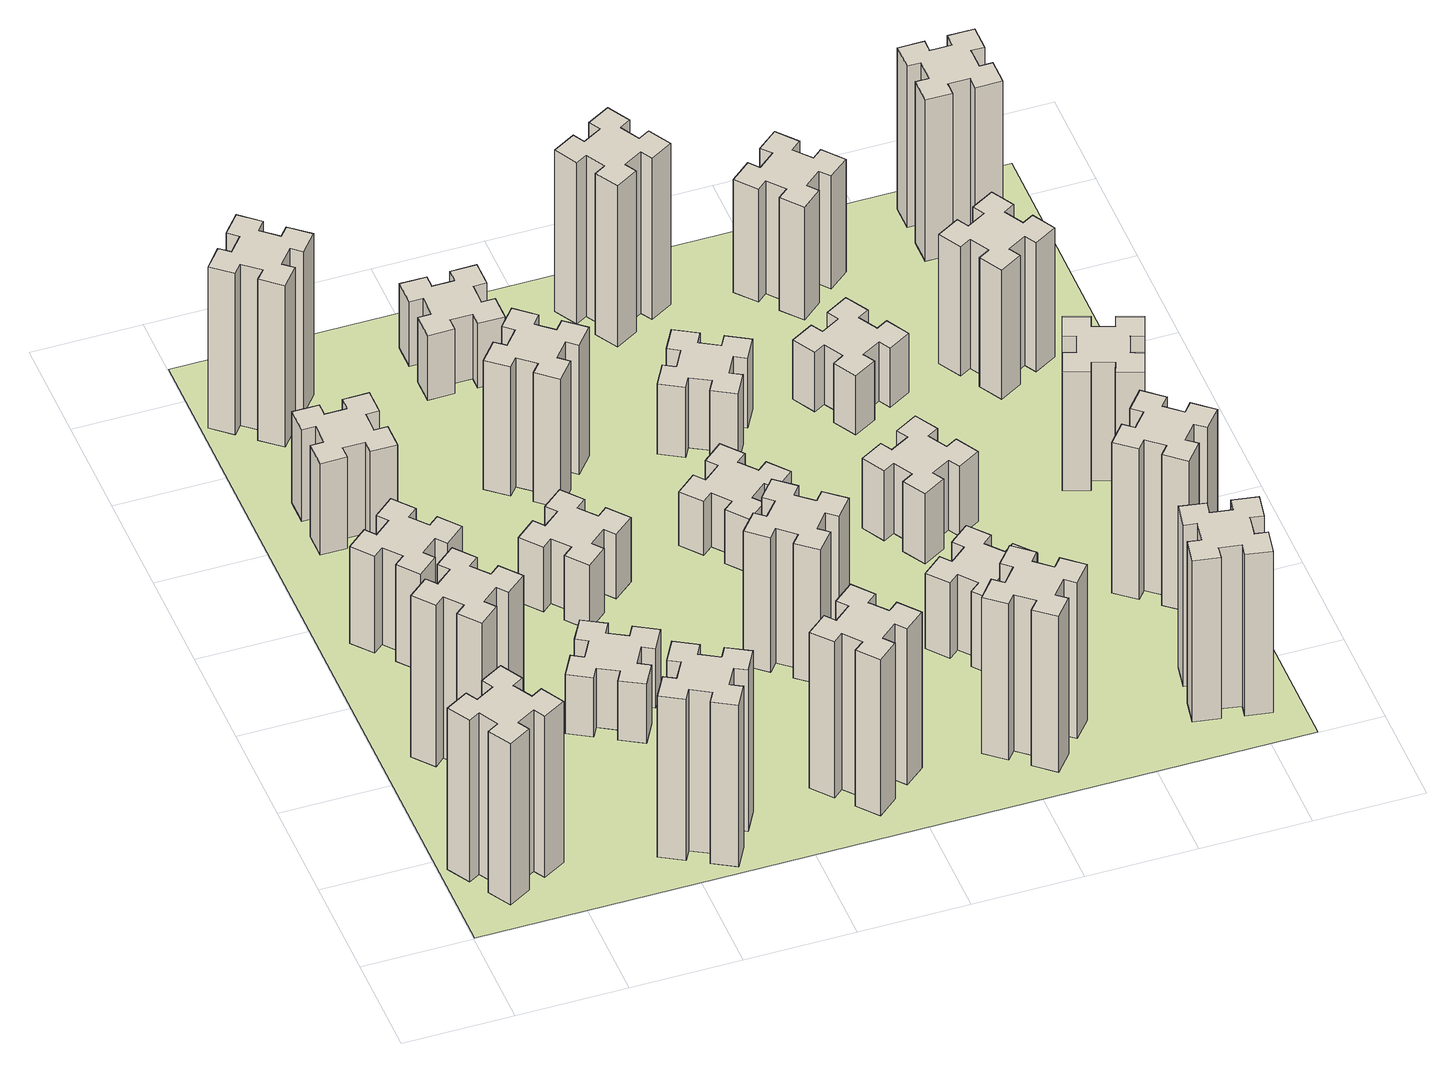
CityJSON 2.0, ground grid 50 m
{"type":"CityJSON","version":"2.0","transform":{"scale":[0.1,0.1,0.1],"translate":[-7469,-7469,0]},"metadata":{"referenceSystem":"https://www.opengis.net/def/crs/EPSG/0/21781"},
"CityObjects":{
"building1":{"type":"Building","attributes":{"class":"1000","function":"1000","usage":"1000","yearOfConstruction":2016,"roofType":"1000","measuredHeight":90,"storeysAboveGround":30,"storeysBelowGround":0},"geometry":[{"type":"Solid","lod":"1","boundaries":[[[[0,1,2,3,4,5,6,7,8,9,10,11,12,13,14,15,16,17,18,19]],[[17,16,20,21]],[[16,15,22,20]],[[15,14,23,22]],[[14,13,24,23]],[[13,12,25,24]],[[12,11,26,25]],[[11,10,27,26]],[[10,9,28,27]],[[9,8,29,28]],[[8,7,30,29]],[[7,6,31,30]],[[6,5,32,31]],[[5,4,33,32]],[[4,3,34,33]],[[3,2,35,34]],[[2,1,36,35]],[[1,0,37,36]],[[0,19,38,37]],[[19,18,39,38]],[[18,17,21,39]],[[24,25,26,27,28,29,30,31,32,33,34,35,36,37,38,39,21,20,22,23]]]]}]},
"building2":{"type":"Building","attributes":{"class":"1000","function":"1000","usage":"1000","yearOfConstruction":2016,"roofType":"1000","measuredHeight":90,"storeysAboveGround":30,"storeysBelowGround":0},"geometry":[{"type":"Solid","lod":"1","boundaries":[[[[40,41,42,43,44,45,46,47,48,49,50,51,52,53,54,55,56,57,58,59]],[[57,56,60,61]],[[56,55,62,60]],[[55,54,63,62]],[[54,53,64,63]],[[53,52,65,64]],[[52,51,66,65]],[[51,50,67,66]],[[50,49,68,67]],[[49,48,69,68]],[[48,47,70,69]],[[47,46,71,70]],[[46,45,72,71]],[[45,44,73,72]],[[44,43,74,73]],[[43,42,75,74]],[[42,41,76,75]],[[41,40,77,76]],[[40,59,78,77]],[[59,58,79,78]],[[58,57,61,79]],[[64,65,66,67,68,69,70,71,72,73,74,75,76,77,78,79,61,60,62,63]]]]}]},
"building3":{"type":"Building","attributes":{"class":"1000","function":"1000","usage":"1000","yearOfConstruction":2016,"roofType":"1000","measuredHeight":54,"storeysAboveGround":30,"storeysBelowGround":0},"geometry":[{"type":"Solid","lod":"1","boundaries":[[[[80,81,82,83,84,85,86,87,88,89,90,91,92,93,94,95,96,97,98,99]],[[97,96,100,101]],[[96,95,102,100]],[[95,94,103,102]],[[94,93,104,103]],[[93,92,105,104]],[[92,91,106,105]],[[91,90,107,106]],[[90,89,108,107]],[[89,88,109,108]],[[88,87,110,109]],[[87,86,111,110]],[[86,85,112,111]],[[85,84,113,112]],[[84,83,114,113]],[[83,82,115,114]],[[82,81,116,115]],[[81,80,117,116]],[[80,99,118,117]],[[99,98,119,118]],[[98,97,101,119]],[[104,105,106,107,108,109,110,111,112,113,114,115,116,117,118,119,101,100,102,103]]]]}]},
"building4":{"type":"Building","attributes":{"class":"1000","function":"1000","usage":"1000","yearOfConstruction":2016,"roofType":"1000","measuredHeight":51,"storeysAboveGround":30,"storeysBelowGround":0},"geometry":[{"type":"Solid","lod":"1","boundaries":[[[[120,121,122,123,124,125,126,127,128,129,130,131,132,133,134,135,136,137,138,139]],[[137,136,140,141]],[[136,135,142,140]],[[135,134,143,142]],[[134,133,144,143]],[[133,132,145,144]],[[132,131,146,145]],[[131,130,147,146]],[[130,129,148,147]],[[129,128,149,148]],[[128,127,150,149]],[[127,126,151,150]],[[126,125,152,151]],[[125,124,153,152]],[[124,123,154,153]],[[123,122,155,154]],[[122,121,156,155]],[[121,120,157,156]],[[120,139,158,157]],[[139,138,159,158]],[[138,137,141,159]],[[144,145,146,147,148,149,150,151,152,153,154,155,156,157,158,159,141,140,142,143]]]]}]},
"building5":{"type":"Building","attributes":{"class":"1000","function":"1000","usage":"1000","yearOfConstruction":2016,"roofType":"1000","measuredHeight":90,"storeysAboveGround":30,"storeysBelowGround":0},"geometry":[{"type":"Solid","lod":"1","boundaries":[[[[160,161,162,163,164,165,166,167,168,169,170,171,172,173,174,175,176,177,178,179]],[[177,176,180,181]],[[176,175,182,180]],[[175,174,183,182]],[[174,173,184,183]],[[173,172,185,184]],[[172,171,186,185]],[[171,170,187,186]],[[170,169,188,187]],[[169,168,189,188]],[[168,167,190,189]],[[167,166,191,190]],[[166,165,192,191]],[[165,164,193,192]],[[164,163,194,193]],[[163,162,195,194]],[[162,161,196,195]],[[161,160,197,196]],[[160,179,198,197]],[[179,178,199,198]],[[178,177,181,199]],[[184,185,186,187,188,189,190,191,192,193,194,195,196,197,198,199,181,180,182,183]]]]}]},
"building6":{"type":"Building","attributes":{"class":"1000","function":"1000","usage":"1000","yearOfConstruction":2016,"roofType":"1000","measuredHeight":90,"storeysAboveGround":30,"storeysBelowGround":0},"geometry":[{"type":"Solid","lod":"1","boundaries":[[[[200,201,202,203,204,205,206,207,208,209,210,211,212,213,214,215,216,217,218,219]],[[217,216,220,221]],[[216,215,222,220]],[[215,214,223,222]],[[214,213,224,223]],[[213,212,225,224]],[[212,211,226,225]],[[211,210,227,226]],[[210,209,228,227]],[[209,208,229,228]],[[208,207,230,229]],[[207,206,231,230]],[[206,205,232,231]],[[205,204,233,232]],[[204,203,234,233]],[[203,202,235,234]],[[202,201,236,235]],[[201,200,237,236]],[[200,219,238,237]],[[219,218,239,238]],[[218,217,221,239]],[[224,225,226,227,228,229,230,231,232,233,234,235,236,237,238,239,221,220,222,223]]]]}]},
"building7":{"type":"Building","attributes":{"class":"1000","function":"1000","usage":"1000","yearOfConstruction":2016,"roofType":"1000","measuredHeight":33,"storeysAboveGround":30,"storeysBelowGround":0},"geometry":[{"type":"Solid","lod":"1","boundaries":[[[[240,241,242,243,244,245,246,247,248,249,250,251,252,253,254,255,256,257,258,259]],[[257,256,260,261]],[[256,255,262,260]],[[255,254,263,262]],[[254,253,264,263]],[[253,252,265,264]],[[252,251,266,265]],[[251,250,267,266]],[[250,249,268,267]],[[249,248,269,268]],[[248,247,270,269]],[[247,246,271,270]],[[246,245,272,271]],[[245,244,273,272]],[[244,243,274,273]],[[243,242,275,274]],[[242,241,276,275]],[[241,240,277,276]],[[240,259,278,277]],[[259,258,279,278]],[[258,257,261,279]],[[264,265,266,267,268,269,270,271,272,273,274,275,276,277,278,279,261,260,262,263]]]]}]},
"building8":{"type":"Building","attributes":{"class":"1000","function":"1000","usage":"1000","yearOfConstruction":2016,"roofType":"1000","measuredHeight":36,"storeysAboveGround":30,"storeysBelowGround":0},"geometry":[{"type":"Solid","lod":"1","boundaries":[[[[280,281,282,283,284,285,286,287,288,289,290,291,292,293,294,295,296,297,298,299]],[[297,296,300,301]],[[296,295,302,300]],[[295,294,303,302]],[[294,293,304,303]],[[293,292,305,304]],[[292,291,306,305]],[[291,290,307,306]],[[290,289,308,307]],[[289,288,309,308]],[[288,287,310,309]],[[287,286,311,310]],[[286,285,312,311]],[[285,284,313,312]],[[284,283,314,313]],[[283,282,315,314]],[[282,281,316,315]],[[281,280,317,316]],[[280,299,318,317]],[[299,298,319,318]],[[298,297,301,319]],[[304,305,306,307,308,309,310,311,312,313,314,315,316,317,318,319,301,300,302,303]]]]}]},
"building9":{"type":"Building","attributes":{"class":"1000","function":"1000","usage":"1000","yearOfConstruction":2016,"roofType":"1000","measuredHeight":87,"storeysAboveGround":30,"storeysBelowGround":0},"geometry":[{"type":"Solid","lod":"1","boundaries":[[[[320,321,322,323,324,325,326,327,328,329,330,331,332,333,334,335,336,337,338,339]],[[337,336,340,341]],[[336,335,342,340]],[[335,334,343,342]],[[334,333,344,343]],[[333,332,345,344]],[[332,331,346,345]],[[331,330,347,346]],[[330,329,348,347]],[[329,328,349,348]],[[328,327,350,349]],[[327,326,351,350]],[[326,325,352,351]],[[325,324,353,352]],[[324,323,354,353]],[[323,322,355,354]],[[322,321,356,355]],[[321,320,357,356]],[[320,339,358,357]],[[339,338,359,358]],[[338,337,341,359]],[[344,345,346,347,348,349,350,351,352,353,354,355,356,357,358,359,341,340,342,343]]]]}]},
"building10":{"type":"Building","attributes":{"class":"1000","function":"1000","usage":"1000","yearOfConstruction":2016,"roofType":"1000","measuredHeight":72,"storeysAboveGround":30,"storeysBelowGround":0},"geometry":[{"type":"Solid","lod":"1","boundaries":[[[[360,361,362,363,364,365,366,367,368,369,370,371,372,373,374,375,376,377,378,379]],[[377,376,380,381]],[[376,375,382,380]],[[375,374,383,382]],[[374,373,384,383]],[[373,372,385,384]],[[372,371,386,385]],[[371,370,387,386]],[[370,369,388,387]],[[369,368,389,388]],[[368,367,390,389]],[[367,366,391,390]],[[366,365,392,391]],[[365,364,393,392]],[[364,363,394,393]],[[363,362,395,394]],[[362,361,396,395]],[[361,360,397,396]],[[360,379,398,397]],[[379,378,399,398]],[[378,377,381,399]],[[384,385,386,387,388,389,390,391,392,393,394,395,396,397,398,399,381,380,382,383]]]]}]},
"building11":{"type":"Building","attributes":{"class":"1000","function":"1000","usage":"1000","yearOfConstruction":2016,"roofType":"1000","measuredHeight":36,"storeysAboveGround":30,"storeysBelowGround":0},"geometry":[{"type":"Solid","lod":"1","boundaries":[[[[400,401,402,403,404,405,406,407,408,409,410,411,412,413,414,415,416,417,418,419]],[[417,416,420,421]],[[416,415,422,420]],[[415,414,423,422]],[[414,413,424,423]],[[413,412,425,424]],[[412,411,426,425]],[[411,410,427,426]],[[410,409,428,427]],[[409,408,429,428]],[[408,407,430,429]],[[407,406,431,430]],[[406,405,432,431]],[[405,404,433,432]],[[404,403,434,433]],[[403,402,435,434]],[[402,401,436,435]],[[401,400,437,436]],[[400,419,438,437]],[[419,418,439,438]],[[418,417,421,439]],[[424,425,426,427,428,429,430,431,432,433,434,435,436,437,438,439,421,420,422,423]]]]}]},
"building12":{"type":"Building","attributes":{"class":"1000","function":"1000","usage":"1000","yearOfConstruction":2016,"roofType":"1000","measuredHeight":75,"storeysAboveGround":30,"storeysBelowGround":0},"geometry":[{"type":"Solid","lod":"1","boundaries":[[[[440,441,442,443,444,445,446,447,448,449,450,451,452,453,454,455,456,457,458,459]],[[457,456,460,461]],[[456,455,462,460]],[[455,454,463,462]],[[454,453,464,463]],[[453,452,465,464]],[[452,451,466,465]],[[451,450,467,466]],[[450,449,468,467]],[[449,448,469,468]],[[448,447,470,469]],[[447,446,471,470]],[[446,445,472,471]],[[445,444,473,472]],[[444,443,474,473]],[[443,442,475,474]],[[442,441,476,475]],[[441,440,477,476]],[[440,459,478,477]],[[459,458,479,478]],[[458,457,461,479]],[[464,465,466,467,468,469,470,471,472,473,474,475,476,477,478,479,461,460,462,463]]]]}]},
"building13":{"type":"Building","attributes":{"class":"1000","function":"1000","usage":"1000","yearOfConstruction":2016,"roofType":"1000","measuredHeight":30,"storeysAboveGround":30,"storeysBelowGround":0},"geometry":[{"type":"Solid","lod":"1","boundaries":[[[[480,481,482,483,484,485,486,487,488,489,490,491,492,493,494,495,496,497,498,499]],[[497,496,500,501]],[[496,495,502,500]],[[495,494,503,502]],[[494,493,504,503]],[[493,492,505,504]],[[492,491,506,505]],[[491,490,507,506]],[[490,489,508,507]],[[489,488,509,508]],[[488,487,510,509]],[[487,486,511,510]],[[486,485,512,511]],[[485,484,513,512]],[[484,483,514,513]],[[483,482,515,514]],[[482,481,516,515]],[[481,480,517,516]],[[480,499,518,517]],[[499,498,519,518]],[[498,497,501,519]],[[504,505,506,507,508,509,510,511,512,513,514,515,516,517,518,519,501,500,502,503]]]]}]},
"building14":{"type":"Building","attributes":{"class":"1000","function":"1000","usage":"1000","yearOfConstruction":2016,"roofType":"1000","measuredHeight":87,"storeysAboveGround":30,"storeysBelowGround":0},"geometry":[{"type":"Solid","lod":"1","boundaries":[[[[520,521,522,523,524,525,526,527,528,529,530,531,532,533,534,535,536,537,538,539]],[[537,536,540,541]],[[536,535,542,540]],[[535,534,543,542]],[[534,533,544,543]],[[533,532,545,544]],[[532,531,546,545]],[[531,530,547,546]],[[530,529,548,547]],[[529,528,549,548]],[[528,527,550,549]],[[527,526,551,550]],[[526,525,552,551]],[[525,524,553,552]],[[524,523,554,553]],[[523,522,555,554]],[[522,521,556,555]],[[521,520,557,556]],[[520,539,558,557]],[[539,538,559,558]],[[538,537,541,559]],[[544,545,546,547,548,549,550,551,552,553,554,555,556,557,558,559,541,540,542,543]]]]}]},
"building15":{"type":"Building","attributes":{"class":"1000","function":"1000","usage":"1000","yearOfConstruction":2016,"roofType":"1000","measuredHeight":39,"storeysAboveGround":30,"storeysBelowGround":0},"geometry":[{"type":"Solid","lod":"1","boundaries":[[[[560,561,562,563,564,565,566,567,568,569,570,571,572,573,574,575,576,577,578,579]],[[577,576,580,581]],[[576,575,582,580]],[[575,574,583,582]],[[574,573,584,583]],[[573,572,585,584]],[[572,571,586,585]],[[571,570,587,586]],[[570,569,588,587]],[[569,568,589,588]],[[568,567,590,589]],[[567,566,591,590]],[[566,565,592,591]],[[565,564,593,592]],[[564,563,594,593]],[[563,562,595,594]],[[562,561,596,595]],[[561,560,597,596]],[[560,579,598,597]],[[579,578,599,598]],[[578,577,581,599]],[[584,585,586,587,588,589,590,591,592,593,594,595,596,597,598,599,581,580,582,583]]]]}]},
"building16":{"type":"Building","attributes":{"class":"1000","function":"1000","usage":"1000","yearOfConstruction":2016,"roofType":"1000","measuredHeight":90,"storeysAboveGround":30,"storeysBelowGround":0},"geometry":[{"type":"Solid","lod":"1","boundaries":[[[[600,601,602,603,604,605,606,607,608,609,610,611,612,613,614,615,616,617,618,619]],[[617,616,620,621]],[[616,615,622,620]],[[615,614,623,622]],[[614,613,624,623]],[[613,612,625,624]],[[612,611,626,625]],[[611,610,627,626]],[[610,609,628,627]],[[609,608,629,628]],[[608,607,630,629]],[[607,606,631,630]],[[606,605,632,631]],[[605,604,633,632]],[[604,603,634,633]],[[603,602,635,634]],[[602,601,636,635]],[[601,600,637,636]],[[600,619,638,637]],[[619,618,639,638]],[[618,617,621,639]],[[624,625,626,627,628,629,630,631,632,633,634,635,636,637,638,639,621,620,622,623]]]]}]},
"building17":{"type":"Building","attributes":{"class":"1000","function":"1000","usage":"1000","yearOfConstruction":2016,"roofType":"1000","measuredHeight":42,"storeysAboveGround":30,"storeysBelowGround":0},"geometry":[{"type":"Solid","lod":"1","boundaries":[[[[640,641,642,643,644,645,646,647,648,649,650,651,652,653,654,655,656,657,658,659]],[[657,656,660,661]],[[656,655,662,660]],[[655,654,663,662]],[[654,653,664,663]],[[653,652,665,664]],[[652,651,666,665]],[[651,650,667,666]],[[650,649,668,667]],[[649,648,669,668]],[[648,647,670,669]],[[647,646,671,670]],[[646,645,672,671]],[[645,644,673,672]],[[644,643,674,673]],[[643,642,675,674]],[[642,641,676,675]],[[641,640,677,676]],[[640,659,678,677]],[[659,658,679,678]],[[658,657,661,679]],[[664,665,666,667,668,669,670,671,672,673,674,675,676,677,678,679,661,660,662,663]]]]}]},
"building18":{"type":"Building","attributes":{"class":"1000","function":"1000","usage":"1000","yearOfConstruction":2016,"roofType":"1000","measuredHeight":39,"storeysAboveGround":30,"storeysBelowGround":0},"geometry":[{"type":"Solid","lod":"1","boundaries":[[[[680,681,682,683,684,685,686,687,688,689,690,691,692,693,694,695,696,697,698,699]],[[697,696,700,701]],[[696,695,702,700]],[[695,694,703,702]],[[694,693,704,703]],[[693,692,705,704]],[[692,691,706,705]],[[691,690,707,706]],[[690,689,708,707]],[[689,688,709,708]],[[688,687,710,709]],[[687,686,711,710]],[[686,685,712,711]],[[685,684,713,712]],[[684,683,714,713]],[[683,682,715,714]],[[682,681,716,715]],[[681,680,717,716]],[[680,699,718,717]],[[699,698,719,718]],[[698,697,701,719]],[[704,705,706,707,708,709,710,711,712,713,714,715,716,717,718,719,701,700,702,703]]]]}]},
"building19":{"type":"Building","attributes":{"class":"1000","function":"1000","usage":"1000","yearOfConstruction":2016,"roofType":"1000","measuredHeight":33,"storeysAboveGround":30,"storeysBelowGround":0},"geometry":[{"type":"Solid","lod":"1","boundaries":[[[[720,721,722,723,724,725,726,727,728,729,730,731,732,733,734,735,736,737,738,739]],[[737,736,740,741]],[[736,735,742,740]],[[735,734,743,742]],[[734,733,744,743]],[[733,732,745,744]],[[732,731,746,745]],[[731,730,747,746]],[[730,729,748,747]],[[729,728,749,748]],[[728,727,750,749]],[[727,726,751,750]],[[726,725,752,751]],[[725,724,753,752]],[[724,723,754,753]],[[723,722,755,754]],[[722,721,756,755]],[[721,720,757,756]],[[720,739,758,757]],[[739,738,759,758]],[[738,737,741,759]],[[744,745,746,747,748,749,750,751,752,753,754,755,756,757,758,759,741,740,742,743]]]]}]},
"building20":{"type":"Building","attributes":{"class":"1000","function":"1000","usage":"1000","yearOfConstruction":2016,"roofType":"1000","measuredHeight":90,"storeysAboveGround":30,"storeysBelowGround":0},"geometry":[{"type":"Solid","lod":"1","boundaries":[[[[760,761,762,763,764,765,766,767,768,769,770,771,772,773,774,775,776,777,778,779]],[[777,776,780,781]],[[776,775,782,780]],[[775,774,783,782]],[[774,773,784,783]],[[773,772,785,784]],[[772,771,786,785]],[[771,770,787,786]],[[770,769,788,787]],[[769,768,789,788]],[[768,767,790,789]],[[767,766,791,790]],[[766,765,792,791]],[[765,764,793,792]],[[764,763,794,793]],[[763,762,795,794]],[[762,761,796,795]],[[761,760,797,796]],[[760,779,798,797]],[[779,778,799,798]],[[778,777,781,799]],[[784,785,786,787,788,789,790,791,792,793,794,795,796,797,798,799,781,780,782,783]]]]}]},
"building21":{"type":"Building","attributes":{"class":"1000","function":"1000","usage":"1000","yearOfConstruction":2016,"roofType":"1000","measuredHeight":63,"storeysAboveGround":30,"storeysBelowGround":0},"geometry":[{"type":"Solid","lod":"1","boundaries":[[[[800,801,802,803,804,805,806,807,808,809,810,811,812,813,814,815,816,817,818,819]],[[817,816,820,821]],[[816,815,822,820]],[[815,814,823,822]],[[814,813,824,823]],[[813,812,825,824]],[[812,811,826,825]],[[811,810,827,826]],[[810,809,828,827]],[[809,808,829,828]],[[808,807,830,829]],[[807,806,831,830]],[[806,805,832,831]],[[805,804,833,832]],[[804,803,834,833]],[[803,802,835,834]],[[802,801,836,835]],[[801,800,837,836]],[[800,819,838,837]],[[819,818,839,838]],[[818,817,821,839]],[[824,825,826,827,828,829,830,831,832,833,834,835,836,837,838,839,821,820,822,823]]]]}]},
"building22":{"type":"Building","attributes":{"class":"1000","function":"1000","usage":"1000","yearOfConstruction":2016,"roofType":"1000","measuredHeight":84,"storeysAboveGround":30,"storeysBelowGround":0},"geometry":[{"type":"Solid","lod":"1","boundaries":[[[[840,841,842,843,844,845,846,847,848,849,850,851,852,853,854,855,856,857,858,859]],[[857,856,860,861]],[[856,855,862,860]],[[855,854,863,862]],[[854,853,864,863]],[[853,852,865,864]],[[852,851,866,865]],[[851,850,867,866]],[[850,849,868,867]],[[849,848,869,868]],[[848,847,870,869]],[[847,846,871,870]],[[846,845,872,871]],[[845,844,873,872]],[[844,843,874,873]],[[843,842,875,874]],[[842,841,876,875]],[[841,840,877,876]],[[840,859,878,877]],[[859,858,879,878]],[[858,857,861,879]],[[864,865,866,867,868,869,870,871,872,873,874,875,876,877,878,879,861,860,862,863]]]]}]},
"building23":{"type":"Building","attributes":{"class":"1000","function":"1000","usage":"1000","yearOfConstruction":2016,"roofType":"1000","measuredHeight":66,"storeysAboveGround":30,"storeysBelowGround":0},"geometry":[{"type":"Solid","lod":"1","boundaries":[[[[880,881,882,883,884,885,886,887,888,889,890,891,892,893,894,895,896,897,898,899]],[[897,896,900,901]],[[896,895,902,900]],[[895,894,903,902]],[[894,893,904,903]],[[893,892,905,904]],[[892,891,906,905]],[[891,890,907,906]],[[890,889,908,907]],[[889,888,909,908]],[[888,887,910,909]],[[887,886,911,910]],[[886,885,912,911]],[[885,884,913,912]],[[884,883,914,913]],[[883,882,915,914]],[[882,881,916,915]],[[881,880,917,916]],[[880,899,918,917]],[[899,898,919,918]],[[898,897,901,919]],[[904,905,906,907,908,909,910,911,912,913,914,915,916,917,918,919,901,900,902,903]]]]}]},
"building24":{"type":"Building","attributes":{"class":"1000","function":"1000","usage":"1000","yearOfConstruction":2016,"roofType":"1000","measuredHeight":72,"storeysAboveGround":30,"storeysBelowGround":0},"geometry":[{"type":"Solid","lod":"1","boundaries":[[[[920,921,922,923,924,925,926,927,928,929,930,931,932,933,934,935,936,937,938,939]],[[937,936,940,941]],[[936,935,942,940]],[[935,934,943,942]],[[934,933,944,943]],[[933,932,945,944]],[[932,931,946,945]],[[931,930,947,946]],[[930,929,948,947]],[[929,928,949,948]],[[928,927,950,949]],[[927,926,951,950]],[[926,925,952,951]],[[925,924,953,952]],[[924,923,954,953]],[[923,922,955,954]],[[922,921,956,955]],[[921,920,957,956]],[[920,939,958,957]],[[939,938,959,958]],[[938,937,941,959]],[[944,945,946,947,948,949,950,951,952,953,954,955,956,957,958,959,941,940,942,943]]]]}]},
"building25":{"type":"Building","attributes":{"class":"1000","function":"1000","usage":"1000","yearOfConstruction":2016,"roofType":"1000","measuredHeight":90,"storeysAboveGround":30,"storeysBelowGround":0},"geometry":[{"type":"Solid","lod":"1","boundaries":[[[[960,961,962,963,964,965,966,967,968,969,970,971,972,973,974,975,976,977,978,979]],[[977,976,980,981]],[[976,975,982,980]],[[975,974,983,982]],[[974,973,984,983]],[[973,972,985,984]],[[972,971,986,985]],[[971,970,987,986]],[[970,969,988,987]],[[969,968,989,988]],[[968,967,990,989]],[[967,966,991,990]],[[966,965,992,991]],[[965,964,993,992]],[[964,963,994,993]],[[963,962,995,994]],[[962,961,996,995]],[[961,960,997,996]],[[960,979,998,997]],[[979,978,999,998]],[[978,977,981,999]],[[984,985,986,987,988,989,990,991,992,993,994,995,996,997,998,999,981,980,982,983]]]]}]},
"landuse1":{"type":"LandUse","attributes":{"name":"plot1","function":"1010"},"geometry":[{"type":"MultiSurface","lod":"1","boundaries":[[[1000,1001,1002,1003]]]}]}
},
"vertices":[
[287,255,0],[374,305,0],[404,253,0],[508,313,0],[448,417,0],[396,387,0],[346,474,0],[398,504,0],[338,608,0],[234,548,0],[264,496,0],[177,446,0],[147,498,0],[43,438,0],[103,334,0],[155,364,0],[205,277,0],[153,247,0],[213,143,0],[317,203,0],[205,277,900],[153,247,900],[155,364,900],[103,334,900],[43,438,900],[147,498,900],[177,446,900],[264,496,900],[234,548,900],[338,608,900],[398,504,900],[346,474,900],[396,387,900],[448,417,900],[508,313,900],[404,253,900],[374,305,900],[287,255,900],[317,203,900],[213,143,900],
[492,1148,0],[427,1224,0],[473,1263,0],[396,1355,0],[304,1278,0],[343,1232,0],[266,1167,0],[228,1213,0],[136,1136,0],[213,1044,0],[259,1083,0],[323,1006,0],[277,968,0],[354,876,0],[446,953,0],[408,999,0],[484,1063,0],[523,1017,0],[615,1094,0],[538,1186,0],[484,1063,900],[523,1017,900],[408,999,900],[446,953,900],[354,876,900],[277,968,900],[323,1006,900],[259,1083,900],[213,1044,900],[136,1136,900],[228,1213,900],[266,1167,900],[343,1232,900],[304,1278,900],[396,1355,900],[473,1263,900],[427,1224,900],[492,1148,900],[538,1186,900],[615,1094,900],
[492,1888,0],[427,1964,0],[473,2003,0],[396,2095,0],[304,2018,0],[343,1972,0],[266,1907,0],[228,1953,0],[136,1876,0],[213,1784,0],[259,1823,0],[323,1746,0],[277,1708,0],[354,1616,0],[446,1693,0],[408,1739,0],[484,1803,0],[523,1757,0],[615,1834,0],[538,1926,0],[484,1803,540],[523,1757,540],[408,1739,540],[446,1693,540],[354,1616,540],[277,1708,540],[323,1746,540],[259,1823,540],[213,1784,540],[136,1876,540],[228,1953,540],[266,1907,540],[343,1972,540],[304,2018,540],[396,2095,540],[473,2003,540],[427,1964,540],[492,1888,540],[538,1926,540],[615,1834,540],
[485,2545,0],[485,2645,0],[545,2645,0],[545,2765,0],[425,2765,0],[425,2705,0],[325,2705,0],[325,2765,0],[205,2765,0],[205,2645,0],[265,2645,0],[265,2545,0],[205,2545,0],[205,2425,0],[325,2425,0],[325,2485,0],[425,2485,0],[425,2425,0],[545,2425,0],[545,2545,0],[425,2485,510],[425,2425,510],[325,2485,510],[325,2425,510],[205,2425,510],[205,2545,510],[265,2545,510],[265,2645,510],[205,2645,510],[205,2765,510],[325,2765,510],[325,2705,510],[425,2705,510],[425,2765,510],[545,2765,510],[545,2645,510],[485,2645,510],[485,2545,510],[545,2545,510],[545,2425,510],
[1214,346,0],[1127,396,0],[1157,448,0],[1053,508,0],[993,404,0],[1045,374,0],[995,287,0],[943,317,0],[883,213,0],[987,153,0],[1017,205,0],[1104,155,0],[1074,103,0],[1178,43,0],[1238,147,0],[1186,177,0],[1236,264,0],[1288,234,0],[1348,338,0],[1244,398,0],[1236,264,900],[1288,234,900],[1186,177,900],[1238,147,900],[1178,43,900],[1074,103,900],[1104,155,900],[1017,205,900],[987,153,900],[883,213,900],[943,317,900],[995,287,900],[1045,374,900],[993,404,900],[1053,508,900],[1157,448,900],[1127,396,900],[1214,346,900],[1244,398,900],[1348,338,900],
[384,3387,0],[308,3452,0],[346,3498,0],[254,3575,0],[177,3483,0],[223,3444,0],[159,3368,0],[113,3406,0],[36,3314,0],[128,3237,0],[166,3283,0],[243,3219,0],[204,3173,0],[296,3096,0],[373,3188,0],[327,3226,0],[392,3303,0],[438,3264,0],[515,3356,0],[423,3433,0],[392,3303,900],[438,3264,900],[327,3226,900],[373,3188,900],[296,3096,900],[204,3173,900],[243,3219,900],[166,3283,900],[128,3237,900],[36,3314,900],[113,3406,900],[159,3368,900],[223,3444,900],[177,3483,900],[254,3575,900],[346,3498,900],[308,3452,900],[384,3387,900],[423,3433,900],[515,3356,900],
[1086,1017,0],[1136,1104,0],[1188,1074,0],[1248,1178,0],[1144,1238,0],[1114,1186,0],[1027,1236,0],[1057,1288,0],[953,1348,0],[893,1244,0],[945,1214,0],[895,1127,0],[843,1157,0],[783,1053,0],[887,993,0],[917,1045,0],[1004,995,0],[974,943,0],[1078,883,0],[1138,987,0],[1004,995,330],[974,943,330],[917,1045,330],[887,993,330],[783,1053,330],[843,1157,330],[895,1127,330],[945,1214,330],[893,1244,330],[953,1348,330],[1057,1288,330],[1027,1236,330],[1114,1186,330],[1144,1238,330],[1248,1178,330],[1188,1074,330],[1136,1104,330],[1086,1017,330],[1138,987,330],[1078,883,330],
[1083,1972,0],[1006,1907,0],[968,1953,0],[876,1876,0],[953,1784,0],[999,1823,0],[1063,1746,0],[1017,1708,0],[1094,1616,0],[1186,1693,0],[1148,1739,0],[1224,1803,0],[1263,1757,0],[1355,1834,0],[1278,1926,0],[1232,1888,0],[1167,1964,0],[1213,2003,0],[1136,2095,0],[1044,2018,0],[1167,1964,360],[1213,2003,360],[1232,1888,360],[1278,1926,360],[1355,1834,360],[1263,1757,360],[1224,1803,360],[1148,1739,360],[1186,1693,360],[1094,1616,360],[1017,1708,360],[1063,1746,360],[999,1823,360],[953,1784,360],[876,1876,360],[968,1953,360],[1006,1907,360],[1083,1972,360],[1044,2018,360],[1136,2095,360],
[1739,343,0],[1803,266,0],[1757,228,0],[1834,136,0],[1926,213,0],[1888,259,0],[1964,323,0],[2003,277,0],[2095,354,0],[2018,446,0],[1972,408,0],[1907,484,0],[1953,523,0],[1876,615,0],[1784,538,0],[1823,492,0],[1746,427,0],[1708,473,0],[1616,396,0],[1693,304,0],[1746,427,870],[1708,473,870],[1823,492,870],[1784,538,870],[1876,615,870],[1953,523,870],[1907,484,870],[1972,408,870],[2018,446,870],[2095,354,870],[2003,277,870],[1964,323,870],[1888,259,870],[1926,213,870],[1834,136,870],[1757,228,870],[1803,266,870],[1739,343,870],[1693,304,870],[1616,396,870],
[1267,2486,0],[1332,2563,0],[1378,2524,0],[1455,2616,0],[1363,2693,0],[1324,2647,0],[1248,2712,0],[1286,2758,0],[1194,2835,0],[1117,2743,0],[1163,2704,0],[1099,2628,0],[1053,2666,0],[976,2574,0],[1068,2497,0],[1106,2543,0],[1183,2479,0],[1144,2433,0],[1236,2356,0],[1313,2448,0],[1183,2479,720],[1144,2433,720],[1106,2543,720],[1068,2497,720],[976,2574,720],[1053,2666,720],[1099,2628,720],[1163,2704,720],[1117,2743,720],[1194,2835,720],[1286,2758,720],[1248,2712,720],[1324,2647,720],[1363,2693,720],[1455,2616,720],[1378,2524,720],[1332,2563,720],[1267,2486,720],[1313,2448,720],[1236,2356,720],
[1065,3225,0],[1165,3225,0],[1165,3165,0],[1285,3165,0],[1285,3285,0],[1225,3285,0],[1225,3385,0],[1285,3385,0],[1285,3505,0],[1165,3505,0],[1165,3445,0],[1065,3445,0],[1065,3505,0],[945,3505,0],[945,3385,0],[1005,3385,0],[1005,3285,0],[945,3285,0],[945,3165,0],[1065,3165,0],[1005,3285,360],[945,3285,360],[1005,3385,360],[945,3385,360],[945,3505,360],[1065,3505,360],[1065,3445,360],[1165,3445,360],[1165,3505,360],[1285,3505,360],[1285,3385,360],[1225,3385,360],[1225,3285,360],[1285,3285,360],[1285,3165,360],[1165,3165,360],[1165,3225,360],[1065,3225,360],[1065,3165,360],[945,3165,360],
[1803,1324,0],[1739,1248,0],[1693,1286,0],[1616,1194,0],[1708,1117,0],[1746,1163,0],[1823,1099,0],[1784,1053,0],[1876,976,0],[1953,1068,0],[1907,1106,0],[1972,1183,0],[2018,1144,0],[2095,1236,0],[2003,1313,0],[1964,1267,0],[1888,1332,0],[1926,1378,0],[1834,1455,0],[1757,1363,0],[1888,1332,750],[1926,1378,750],[1964,1267,750],[2003,1313,750],[2095,1236,750],[2018,1144,750],[1972,1183,750],[1907,1106,750],[1953,1068,750],[1876,976,750],[1784,1053,750],[1823,1099,750],[1746,1163,750],[1708,1117,750],[1616,1194,750],[1693,1286,750],[1739,1248,750],[1803,1324,750],[1757,1363,750],[1834,1455,750],
[1972,1988,0],[1907,2064,0],[1953,2103,0],[1876,2195,0],[1784,2118,0],[1823,2072,0],[1746,2007,0],[1708,2053,0],[1616,1976,0],[1693,1884,0],[1739,1923,0],[1803,1846,0],[1757,1808,0],[1834,1716,0],[1926,1793,0],[1888,1839,0],[1964,1903,0],[2003,1857,0],[2095,1934,0],[2018,2026,0],[1964,1903,300],[2003,1857,300],[1888,1839,300],[1926,1793,300],[1834,1716,300],[1757,1808,300],[1803,1846,300],[1739,1923,300],[1693,1884,300],[1616,1976,300],[1708,2053,300],[1746,2007,300],[1823,2072,300],[1784,2118,300],[1876,2195,300],[1953,2103,300],[1907,2064,300],[1972,1988,300],[2018,2026,300],[2095,1934,300],
[2486,323,0],[2563,259,0],[2524,213,0],[2616,136,0],[2693,228,0],[2647,266,0],[2712,343,0],[2758,304,0],[2835,396,0],[2743,473,0],[2704,427,0],[2628,492,0],[2666,538,0],[2574,615,0],[2497,523,0],[2543,484,0],[2479,408,0],[2433,446,0],[2356,354,0],[2448,277,0],[2479,408,870],[2433,446,870],[2543,484,870],[2497,523,870],[2574,615,870],[2666,538,870],[2628,492,870],[2704,427,870],[2743,473,870],[2835,396,870],[2758,304,870],[2712,343,870],[2647,266,870],[2693,228,870],[2616,136,870],[2524,213,870],[2563,259,870],[2486,323,870],[2448,277,870],[2356,354,870],
[2026,2497,0],[2076,2584,0],[2128,2554,0],[2188,2658,0],[2084,2718,0],[2054,2666,0],[1967,2716,0],[1997,2768,0],[1893,2828,0],[1833,2724,0],[1885,2694,0],[1835,2607,0],[1783,2637,0],[1723,2533,0],[1827,2473,0],[1857,2525,0],[1944,2475,0],[1914,2423,0],[2018,2363,0],[2078,2467,0],[1944,2475,390],[1914,2423,390],[1857,2525,390],[1827,2473,390],[1723,2533,390],[1783,2637,390],[1835,2607,390],[1885,2694,390],[1833,2724,390],[1893,2828,390],[1997,2768,390],[1967,2716,390],[2054,2666,390],[2084,2718,390],[2188,2658,390],[2128,2554,390],[2076,2584,390],[2026,2497,390],[2078,2467,390],[2018,2363,390],
[1844,3556,0],[1757,3506,0],[1727,3558,0],[1623,3498,0],[1683,3394,0],[1735,3424,0],[1785,3337,0],[1733,3307,0],[1793,3203,0],[1897,3263,0],[1867,3315,0],[1954,3365,0],[1984,3313,0],[2088,3373,0],[2028,3477,0],[1976,3447,0],[1926,3534,0],[1978,3564,0],[1918,3668,0],[1814,3608,0],[1926,3534,900],[1978,3564,900],[1976,3447,900],[2028,3477,900],[2088,3373,900],[1984,3313,900],[1954,3365,900],[1867,3315,900],[1897,3263,900],[1793,3203,900],[1733,3307,900],[1785,3337,900],[1735,3424,900],[1683,3394,900],[1623,3498,900],[1727,3558,900],[1757,3506,900],[1844,3556,900],[1814,3608,900],[1918,3668,900],
[2563,1132,0],[2486,1067,0],[2448,1113,0],[2356,1036,0],[2433,944,0],[2479,983,0],[2543,906,0],[2497,868,0],[2574,776,0],[2666,853,0],[2628,899,0],[2704,963,0],[2743,917,0],[2835,994,0],[2758,1086,0],[2712,1048,0],[2647,1124,0],[2693,1163,0],[2616,1255,0],[2524,1178,0],[2647,1124,420],[2693,1163,420],[2712,1048,420],[2758,1086,420],[2835,994,420],[2743,917,420],[2704,963,420],[2628,899,420],[2666,853,420],[2574,776,420],[2497,868,420],[2543,906,420],[2479,983,420],[2433,944,420],[2356,1036,420],[2448,1113,420],[2486,1067,420],[2563,1132,420],[2524,1178,420],[2616,1255,420],
[2475,1744,0],[2525,1657,0],[2473,1627,0],[2533,1523,0],[2637,1583,0],[2607,1635,0],[2694,1685,0],[2724,1633,0],[2828,1693,0],[2768,1797,0],[2716,1767,0],[2666,1854,0],[2718,1884,0],[2658,1988,0],[2554,1928,0],[2584,1876,0],[2497,1826,0],[2467,1878,0],[2363,1818,0],[2423,1714,0],[2497,1826,390],[2467,1878,390],[2584,1876,390],[2554,1928,390],[2658,1988,390],[2718,1884,390],[2666,1854,390],[2716,1767,390],[2768,1797,390],[2828,1693,390],[2724,1633,390],[2694,1685,390],[2607,1635,390],[2637,1583,390],[2533,1523,390],[2473,1627,390],[2525,1657,390],[2475,1744,390],[2423,1714,390],[2363,1818,390],
[2607,2475,0],[2694,2525,0],[2724,2473,0],[2828,2533,0],[2768,2637,0],[2716,2607,0],[2666,2694,0],[2718,2724,0],[2658,2828,0],[2554,2768,0],[2584,2716,0],[2497,2666,0],[2467,2718,0],[2363,2658,0],[2423,2554,0],[2475,2584,0],[2525,2497,0],[2473,2467,0],[2533,2363,0],[2637,2423,0],[2525,2497,330],[2473,2467,330],[2475,2584,330],[2423,2554,330],[2363,2658,330],[2467,2718,330],[2497,2666,330],[2584,2716,330],[2554,2768,330],[2658,2828,330],[2718,2724,330],[2666,2694,330],[2716,2607,330],[2768,2637,330],[2828,2533,330],[2724,2473,330],[2694,2525,330],[2607,2475,330],[2637,2423,330],[2533,2363,330],
[3504,475,0],[3405,492,0],[3416,551,0],[3297,572,0],[3277,454,0],[3336,444,0],[3318,345,0],[3259,356,0],[3238,237,0],[3357,217,0],[3367,276,0],[3465,258,0],[3455,199,0],[3573,178,0],[3594,297,0],[3535,307,0],[3552,405,0],[3611,395,0],[3632,513,0],[3514,534,0],[3552,405,900],[3611,395,900],[3535,307,900],[3594,297,900],[3573,178,900],[3455,199,900],[3465,258,900],[3367,276,900],[3357,217,900],[3238,237,900],[3259,356,900],[3318,345,900],[3336,444,900],[3277,454,900],[3297,572,900],[3416,551,900],[3405,492,900],[3504,475,900],[3514,534,900],[3632,513,900],
[2712,3368,0],[2647,3444,0],[2693,3483,0],[2616,3575,0],[2524,3498,0],[2563,3452,0],[2486,3387,0],[2448,3433,0],[2356,3356,0],[2433,3264,0],[2479,3303,0],[2543,3226,0],[2497,3188,0],[2574,3096,0],[2666,3173,0],[2628,3219,0],[2704,3283,0],[2743,3237,0],[2835,3314,0],[2758,3406,0],[2704,3283,630],[2743,3237,630],[2628,3219,630],[2666,3173,630],[2574,3096,630],[2497,3188,630],[2543,3226,630],[2479,3303,630],[2433,3264,630],[2356,3356,630],[2448,3433,630],[2486,3387,630],[2563,3452,630],[2524,3498,630],[2616,3575,630],[2693,3483,630],[2647,3444,630],[2712,3368,630],[2758,3406,630],[2835,3314,630],
[3487,1006,0],[3552,1083,0],[3598,1044,0],[3675,1136,0],[3583,1213,0],[3544,1167,0],[3468,1232,0],[3506,1278,0],[3414,1355,0],[3337,1263,0],[3383,1224,0],[3319,1148,0],[3273,1186,0],[3196,1094,0],[3288,1017,0],[3326,1063,0],[3403,999,0],[3364,953,0],[3456,876,0],[3533,968,0],[3403,999,840],[3364,953,840],[3326,1063,840],[3288,1017,840],[3196,1094,840],[3273,1186,840],[3319,1148,840],[3383,1224,840],[3337,1263,840],[3414,1355,840],[3506,1278,840],[3468,1232,840],[3544,1167,840],[3583,1213,840],[3675,1136,840],[3598,1044,840],[3552,1083,840],[3487,1006,840],[3533,968,840],[3456,876,840],
[3520,1942,0],[3426,1976,0],[3447,2032,0],[3334,2073,0],[3293,1960,0],[3349,1940,0],[3315,1846,0],[3259,1867,0],[3217,1754,0],[3330,1713,0],[3351,1769,0],[3445,1735,0],[3424,1679,0],[3537,1637,0],[3578,1750,0],[3522,1771,0],[3556,1865,0],[3612,1844,0],[3653,1957,0],[3540,1998,0],[3556,1865,660],[3612,1844,660],[3522,1771,660],[3578,1750,660],[3537,1637,660],[3424,1679,660],[3445,1735,660],[3351,1769,660],[3330,1713,660],[3217,1754,660],[3259,1867,660],[3315,1846,660],[3349,1940,660],[3293,1960,660],[3334,2073,660],[3447,2032,660],[3426,1976,660],[3520,1942,660],[3540,1998,660],[3653,1957,660],
[3247,2475,0],[3334,2525,0],[3364,2473,0],[3468,2533,0],[3408,2637,0],[3356,2607,0],[3306,2694,0],[3358,2724,0],[3298,2828,0],[3194,2768,0],[3224,2716,0],[3137,2666,0],[3107,2718,0],[3003,2658,0],[3063,2554,0],[3115,2584,0],[3165,2497,0],[3113,2467,0],[3173,2363,0],[3277,2423,0],[3165,2497,720],[3113,2467,720],[3115,2584,720],[3063,2554,720],[3003,2658,720],[3107,2718,720],[3137,2666,720],[3224,2716,720],[3194,2768,720],[3298,2828,720],[3358,2724,720],[3306,2694,720],[3356,2607,720],[3408,2637,720],[3468,2533,720],[3364,2473,720],[3334,2525,720],[3247,2475,720],[3277,2423,720],[3173,2363,720],
[3285,3325,0],[3385,3325,0],[3385,3265,0],[3505,3265,0],[3505,3385,0],[3445,3385,0],[3445,3485,0],[3505,3485,0],[3505,3605,0],[3385,3605,0],[3385,3545,0],[3285,3545,0],[3285,3605,0],[3165,3605,0],[3165,3485,0],[3225,3485,0],[3225,3385,0],[3165,3385,0],[3165,3265,0],[3285,3265,0],[3225,3385,900],[3165,3385,900],[3225,3485,900],[3165,3485,900],[3165,3605,900],[3285,3605,900],[3285,3545,900],[3385,3545,900],[3385,3605,900],[3505,3605,900],[3505,3485,900],[3445,3485,900],[3445,3385,900],[3505,3385,900],[3505,3265,900],[3385,3265,900],[3385,3325,900],[3285,3325,900],[3285,3265,900],[3165,3265,900],
[5,3705,0],[3705,3705,0],[3705,5,0],[5,5,0]
]}
